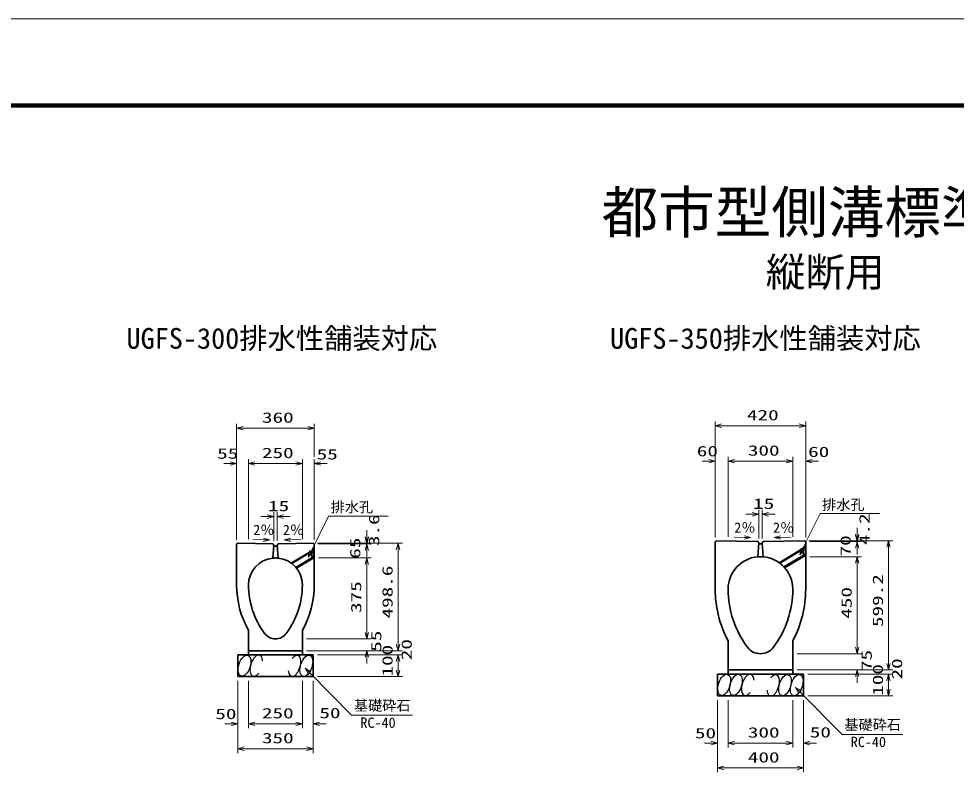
# Model space of a CAD drawing. Units: millimetres on the paper. Extents: x 0 to 841, y 0 to 594.
# Drawn here: x 226.3 to 443.8, y 419.2 to 594 of the extents above; entities that cross this region are included whole.
import ezdxf
from ezdxf.enums import TextEntityAlignment as Align

# ---------------------------------------------------------------- set-up
doc = ezdxf.new("R2010")
doc.units = ezdxf.units.MM
doc.linetypes.add('DASHED', pattern=[7.5, 6, -1.5])
for name, color, linetype, lineweight in [('D-STR-DIM（寸法）', 7, 'Continuous', 13), ('D-STR-HTXT(基礎砕石-旗)', 7, 'Continuous', 13), ('D-STR-HTXT（WS-旗）', 7, 'Continuous', 13), ('D-STR-STRF(グリ)', 7, 'Continuous', 25), ('D-STR（構造物WS）', 1, 'Continuous', 35), ('D-STR（構造物）', 1, 'Continuous', 35), ('D-TTL-LINE（区切線）', 7, 'Continuous', 18), ('D-TTL（外枠）', 2, 'Continuous', 140)]:
    doc.layers.add(name, color=color, linetype=linetype, lineweight=lineweight)
doc.layers.add('D-STR-TXT(文字)', color=7, linetype='Continuous')
doc.styles.add('ＭＳ ゴシック', font='')
doc.styles.get('ＭＳ ゴシック').set_extended_font_data('MS Gothic')

# ---------------------------------------------------------------- blocks, each defined once
blk = doc.blocks.new('_Open30')
at = {"color": 7, "linetype": 'Continuous', "lineweight": 13}
for p, q in [((-1, 0.2679), (0, 0)), ((0, 0), (-1, -0.2679)), ((0, 0), (-1, 0))]:
    blk.add_line(p, q, dxfattribs=at)

msp = doc.modelspace()

# ---------------------------------------------------------------- linework, layer by layer
at = {"layer": 'D-STR-DIM（寸法）'}
for p, q in [((387.865, 492.383), (387.865, 500.591)), ((408.865, 492.383), (408.865, 500.591)), ((276.821, 491.815), (276.821, 500.023)), ((278.321, 499.023), (293.321, 499.023)), ((294.821, 492.333), (294.821, 500.023)), ((389.365, 499.591), (407.365, 499.591)), ((276.821, 473.083), (276.821, 491.815)), ((279.571, 473.278), (279.571, 491.815)), ((279.571, 473.278), (279.571, 491.815)), ((292.071, 473.278), (292.071, 491.815)), ((292.071, 473.278), (292.071, 491.815)), ((294.821, 473.083), (294.821, 491.815)), ((387.865, 473.65), (387.865, 492.383)), ((390.865, 473.84), (390.865, 492.383)), ((390.865, 473.84), (390.865, 492.383)), ((405.865, 473.845), (405.865, 492.383)), ((405.865, 473.845), (405.865, 492.383)), ((408.865, 473.65), (408.865, 492.383)), ((275.321, 490.815), (273.821, 490.815)), ((281.071, 490.815), (282.571, 490.815)), ((281.071, 490.815), (290.571, 490.815)), ((290.571, 490.815), (289.071, 490.815)), ((296.321, 490.815), (297.821, 490.815)), ((386.365, 491.383), (384.865, 491.383)), ((392.365, 491.383), (393.865, 491.383)), ((392.365, 491.383), (404.365, 491.383)), ((404.365, 491.383), (402.865, 491.383)), ((410.365, 491.383), (411.865, 491.383)), ((285.427, 472.909), (285.427, 479.503)), ((286.218, 472.893), (286.218, 479.503)), ((396.483, 479.044), (394.983, 479.044)), ((397.983, 473.45), (397.983, 480.044)), ((398.775, 473.434), (398.775, 480.044)), ((400.275, 479.044), (401.775, 479.044)), ((283.927, 478.503), (282.427, 478.503)), ((287.718, 478.503), (289.218, 478.503)), ((307.013, 473.825), (307.013, 475.325)), ((307.013, 473.665), (307.013, 475.165)), ((420.807, 474.395), (420.807, 475.895)), ((420.807, 474.203), (420.807, 475.703)), ((280.662, 473.186), (283.023, 473.138)), ((291.682, 473.168), (289.321, 473.121)), ((295.571, 472.328), (315.274, 472.328)), ((295.737, 472.165), (308.013, 472.165)), ((295.737, 472.165), (308.013, 472.165)), ((296.571, 472.325), (308.013, 472.325)), ((392.292, 473.727), (394.653, 473.679)), ((405.421, 473.709), (403.06, 473.662)), ((409.615, 472.895), (421.807, 472.895)), ((409.811, 472.703), (421.807, 472.703)), ((409.811, 472.703), (421.807, 472.703)), ((410.615, 472.895), (429.068, 472.895)), ((307.013, 470.665), (307.013, 469.165)), ((314.274, 448.903), (314.274, 470.828)), ((420.807, 471.203), (420.807, 469.703)), ((428.068, 444.44), (428.068, 471.395)), ((295.821, 468.91), (308.013, 468.91)), ((295.821, 468.91), (308.013, 468.91)), ((409.865, 469.19), (421.807, 469.19)), ((409.865, 469.19), (421.807, 469.19)), ((307.013, 451.653), (307.013, 467.41)), ((307.013, 467.41), (307.013, 465.91)), ((420.807, 448.19), (420.807, 467.69)), ((420.807, 467.69), (420.807, 466.19)), ((307.013, 451.653), (307.013, 453.153)), ((314.274, 448.903), (314.274, 450.403)), ((293.071, 450.153), (308.013, 450.153)), ((293.071, 450.153), (308.013, 450.153)), ((420.807, 448.19), (420.807, 449.69)), ((293.071, 447.403), (315.274, 447.403)), ((293.071, 447.403), (308.013, 447.403)), ((293.071, 447.403), (315.274, 447.403)), ((295.571, 446.403), (315.274, 446.403)), ((295.571, 446.403), (315.274, 446.403)), ((406.865, 446.69), (421.807, 446.69)), ((406.865, 446.69), (421.807, 446.69)), ((307.013, 445.903), (307.013, 444.403)), ((314.274, 442.903), (314.274, 444.903)), ((314.274, 444.903), (314.274, 443.403)), ((428.068, 444.44), (428.068, 445.94)), ((406.865, 442.94), (429.068, 442.94)), ((406.865, 442.94), (421.807, 442.94)), ((406.865, 442.94), (429.068, 442.94)), ((409.365, 441.94), (429.068, 441.94)), ((409.365, 441.94), (429.068, 441.94)), ((277.071, 440.403), (277.071, 429.436)), ((279.571, 440.403), (279.571, 429.436)), ((279.571, 440.403), (279.571, 429.436)), ((292.071, 440.403), (292.071, 429.436)), ((292.071, 440.403), (292.071, 429.436)), ((294.571, 440.403), (294.571, 429.436)), ((295.571, 441.403), (315.274, 441.403)), ((420.807, 441.44), (420.807, 439.94)), ((428.068, 438.44), (428.068, 440.44)), ((428.068, 440.44), (428.068, 438.94)), ((388.365, 435.94), (388.365, 424.973)), ((390.865, 435.94), (390.865, 424.973)), ((390.865, 435.94), (390.865, 424.973)), ((405.865, 435.94), (405.865, 424.973)), ((405.865, 435.94), (405.865, 424.973)), ((408.365, 435.94), (408.365, 424.973)), ((409.365, 436.94), (429.068, 436.94)), ((275.571, 430.436), (274.071, 430.436)), ((277.071, 429.436), (277.071, 423.662)), ((281.071, 430.436), (282.571, 430.436)), ((281.071, 430.436), (290.571, 430.436)), ((290.571, 430.436), (289.071, 430.436)), ((294.571, 429.436), (294.571, 423.662)), ((296.071, 430.436), (297.571, 430.436)), ((278.571, 424.662), (293.071, 424.662)), ((386.865, 425.973), (385.365, 425.973)), ((388.365, 424.973), (388.365, 419.2)), ((392.365, 425.973), (393.865, 425.973)), ((392.365, 425.973), (404.365, 425.973)), ((404.365, 425.973), (402.865, 425.973)), ((408.365, 424.973), (408.365, 419.2)), ((409.865, 425.973), (411.365, 425.973)), ((389.865, 420.2), (406.865, 420.2))]:
    msp.add_line(p, q, dxfattribs=at)
at = {"layer": 'D-STR-HTXT(基礎砕石-旗)'}
for points in [[(317.615, 432.43), (303.511, 432.43), (293.788, 442.246)], [(431.409, 427.967), (417.305, 427.967), (407.582, 437.784)]]:
    msp.add_lwpolyline(points, dxfattribs=at)
at = {"layer": 'D-STR-HTXT（WS-旗）'}
for points in [[(311.948, 478.638), (298.159, 478.638), (294.119, 470.427)], [(425.992, 479.205), (412.203, 479.205), (408.163, 470.994)]]:
    msp.add_lwpolyline(points, dxfattribs=at)
at = {"layer": 'D-STR-STRF(グリ)'}
for centre, major_axis in [((278.646, 443.926), (0.79, 2.421)), ((292.996, 443.879), (-0.79, -2.421)), ((389.96, 439.464), (0.79, 2.421)), ((392.681, 439.464), (0.79, 2.421)), ((404.069, 439.383), (-0.771, -2.427)), ((406.79, 439.404), (-0.771, -2.427))]:
    msp.add_ellipse(centre, major_axis=major_axis, ratio=0.5139, dxfattribs=at)
for centre, major_axis in [((281.387, 443.926), (0.79, 2.421)), ((290.255, 443.879), (-0.79, -2.421)), ((395.421, 439.464), (0.79, 2.421)), ((401.329, 439.361), (-0.771, -2.427))]:
    msp.add_ellipse(centre, major_axis=major_axis, ratio=0.5139, start_param=5.3575563, end_param=10.3750652, dxfattribs=at)
at = {"layer": 'D-STR（構造物WS）'}
for p, q in [((294.663, 470.816), (289.49, 467.712)), ((289.62, 467.615), (294.246, 470.391)), ((294.746, 470.733), (294.246, 470.433)), ((294.246, 470.433), (294.246, 469.233)), ((294.746, 470.733), (294.498, 470.98)), ((294.746, 468.933), (294.746, 470.733)), ((408.707, 471.383), (402.724, 467.794)), ((402.855, 467.697), (408.29, 470.958)), ((408.29, 471), (408.79, 471.3)), ((408.29, 469.8), (408.29, 471)), ((408.79, 471.3), (408.542, 471.548)), ((408.79, 469.5), (408.79, 471.3)), ((294.746, 469.233), (290.563, 466.723)), ((290.723, 466.528), (294.746, 468.941)), ((294.246, 469.233), (294.746, 469.233)), ((294.443, 468.758), (294.746, 468.933)), ((408.79, 469.8), (403.831, 466.825)), ((403.96, 466.611), (408.79, 469.509)), ((408.79, 469.8), (408.29, 469.8)), ((408.486, 469.325), (408.79, 469.5))]:
    msp.add_line(p, q, dxfattribs=at)
at = {"layer": 'D-STR（構造物）'}
for p, q in [((277.071, 472.328), (276.821, 472.083)), ((276.821, 472.083), (276.821, 462.653)), ((285.195, 472.165), (277.071, 472.328)), ((285.195, 472.165), (285.426, 471.911)), ((286.447, 472.165), (286.216, 471.911)), ((294.571, 472.328), (286.447, 472.165)), ((294.571, 472.328), (294.821, 472.083)), ((294.821, 472.083), (294.821, 462.653)), ((388.115, 472.895), (387.865, 472.65)), ((387.865, 472.65), (387.865, 461.69)), ((397.754, 472.702), (388.115, 472.895)), ((397.983, 472.45), (397.74, 469.164)), ((397.983, 472.45), (397.754, 472.702)), ((398.233, 472.2), (398.365, 472.2)), ((398.523, 472.2), (398.365, 472.2)), ((399.004, 472.703), (398.773, 472.45)), ((398.773, 472.45), (399.022, 469.161)), ((399.004, 472.703), (408.615, 472.895)), ((408.615, 472.895), (408.865, 472.65)), ((408.865, 461.714), (408.865, 472.65)), ((285.426, 471.911), (285.196, 468.871)), ((286.216, 471.911), (286.446, 468.871)), ((279.571, 446.403), (279.571, 452.132)), ((292.071, 446.403), (292.071, 452.132)), ((390.865, 441.94), (390.865, 449.69)), ((405.865, 441.94), (405.865, 449.69)), ((277.071, 446.403), (294.571, 446.403)), ((277.071, 441.403), (277.071, 446.403)), ((279.571, 447.403), (292.071, 447.403)), ((294.571, 441.403), (294.571, 446.403)), ((388.365, 441.94), (408.365, 441.94)), ((388.365, 436.94), (388.365, 441.94)), ((390.865, 442.94), (405.865, 442.94)), ((408.365, 436.94), (408.365, 441.94)), ((277.071, 441.403), (294.571, 441.403)), ((388.365, 436.94), (408.365, 436.94))]:
    msp.add_line(p, q, dxfattribs=at)
at = {"layer": 'D-STR（構造物）', "linetype": 'DASHED'}
for p in [(285.677, 471.661), (285.967, 471.661)]:
    msp.add_line(p, (285.822, 471.661), dxfattribs=at)
at = {"layer": 'D-STR（構造物）'}
for centre, radius, start, end in [((398.233, 472.45), 0.25, 180, 270), ((398.523, 472.45), 0.25, 270, 0), ((285.821, 462.653), 6.25, 95.73924, 180), ((285.838, 462.668), 6.233, 359.8589, 84.4035), ((398.365, 461.69), 7.5, 94.78021, 180), ((398.365, 461.69), 7.5, 0.1851, 84.9722), ((298.321, 462.653), 21.5, 180, 209.2972), ((298.321, 462.653), 18.75, 180, 216.86989), ((273.321, 462.653), 18.75, 323.13008, 0), ((273.321, 462.653), 21.5, 330.70277, 0), ((413.365, 461.69), 25.5, 180, 208.07251), ((413.365, 461.69), 22.5, 180, 216.8699), ((383.365, 461.69), 22.5, 323.1301, 0), ((383.365, 461.69), 25.5, 331.92744, 0), ((285.821, 453.278), 3.125, 216.86989, 323.13008), ((398.365, 450.44), 3.75, 216.8699, 323.1301)]:
    msp.add_arc(centre, radius, start, end, dxfattribs=at)
at = {"layer": 'D-STR（構造物）', "linetype": 'DASHED'}
for centre, radius, start, end in [((285.675, 471.911), 0.25, 179.93762, 270), ((285.969, 471.911), 0.25, 270, 0.06238), ((285.82, 463.899), 5.011, 82.82494, 97.15522), ((398.367, 461.673), 7.516, 84.99431, 94.78232)]:
    msp.add_arc(centre, radius, start, end, dxfattribs=at)
at = {"layer": 'D-TTL-LINE（区切線）'}
msp.add_line((841, 594), (0, 594), dxfattribs=at)
at = {"layer": 'D-TTL（外枠）'}
msp.add_line((820.9, 573.9), (20.1, 573.9), dxfattribs=at)

# ---------------------------------------------------------------- block references
at = {"layer": 'D-STR-DIM（寸法）', "xscale": 1.5, "yscale": 1.5}
for p, rotation in [((276.821, 499.023), 180), ((387.865, 499.591), 180), ((390.865, 491.383), 180), ((390.865, 491.383), 180), ((408.865, 491.383), 180), ((279.571, 490.815), 180), ((279.571, 490.815), 180), ((294.821, 490.815), 180), ((286.218, 478.503), 180), ((398.775, 479.044), 180), ((420.807, 472.895), 270), ((284.523, 473.108), 358.85424), ((287.821, 473.091), 181.14576), ((307.013, 472.325), 270), ((307.013, 472.165), 270), ((307.013, 472.165), 90), ((314.274, 472.328), 90), ((396.153, 473.649), 358.85424), ((401.56, 473.632), 181.14576), ((420.807, 472.703), 270), ((420.807, 472.703), 90), ((428.068, 472.895), 90), ((307.013, 468.91), 90), ((307.013, 468.91), 90), ((420.807, 469.19), 90), ((420.807, 469.19), 90), ((307.013, 450.153), 270), ((307.013, 450.153), 270), ((314.274, 447.403), 270), ((314.274, 447.403), 270), ((420.807, 446.69), 270), ((420.807, 446.69), 270), ((307.013, 447.403), 90), ((314.274, 446.403), 90), ((314.274, 446.403), 90), ((428.068, 442.94), 270), ((428.068, 442.94), 270), ((314.274, 441.403), 270), ((420.807, 442.94), 90), ((428.068, 441.94), 90), ((428.068, 441.94), 90), ((428.068, 436.94), 270), ((279.571, 430.436), 180), ((279.571, 430.436), 180), ((294.571, 430.436), 180), ((277.071, 424.662), 180), ((390.865, 425.973), 180), ((390.865, 425.973), 180), ((408.365, 425.973), 180), ((388.365, 420.2), 180)]:
    msp.add_blockref('_Open30', p, dxfattribs=dict(at, rotation=rotation))
for p in [(294.821, 499.023), (408.865, 499.591), (387.865, 491.383), (405.865, 491.383), (405.865, 491.383), (276.821, 490.815), (292.071, 490.815), (292.071, 490.815), (285.427, 478.503), (397.983, 479.044), (277.071, 430.436), (292.071, 430.436), (292.071, 430.436), (294.571, 424.662), (388.365, 425.973), (405.865, 425.973), (405.865, 425.973), (408.365, 420.2)]:
    msp.add_blockref('_Open30', p, dxfattribs=at)
at = {"layer": 'D-STR-HTXT(基礎砕石-旗)', "xscale": 1.5, "yscale": 1.5, "rotation": 134.72505}
for p in [(292.732, 443.312), (406.527, 438.85)]:
    msp.add_blockref('_Open30', p, dxfattribs=at)
at = {"layer": 'D-STR-HTXT（WS-旗）', "xscale": 1.5, "yscale": 1.5, "rotation": 243.798}
for p in [(293.456, 469.081), (407.5, 469.648)]:
    msp.add_blockref('_Open30', p, dxfattribs=at)

# ---------------------------------------------------------------- texts
at = {"layer": 'D-STR-DIM（寸法）', "style": 'ＭＳ ゴシック', "width": 1.5}
for s, p in [('360', (282.696, 499.561)), ('420', (395.24, 500.129)), ('55', (272.302, 491.209)), ('250', (282.696, 491.352)), ('55', (295.386, 491.038)), ('60', (383.601, 491.776)), ('300', (395.448, 491.92)), ('60', (409.434, 491.606)), ('15', (284.11, 479.04)), ('15', (396.666, 479.581)), ('50', (271.873, 430.803)), ('250', (282.696, 430.973)), ('50', (296.023, 431.01)), ('50', (383.167, 426.34)), ('300', (395.448, 426.511)), ('50', (409.817, 426.548)), ('350', (282.696, 425.2)), ('400', (395.448, 420.737))]:
    msp.add_text(s, height=2.405, dxfattribs=at).set_placement(p, align=Align.BOTTOM_LEFT)
for s, p in [('3.6', (310.626, 471.662)), ('4.2', (424.42, 471.904)), ('65', (306.247, 468.731)), ('70', (420.041, 469.265)), ('498.6', (313.736, 454.865)), ('599.2', (427.53, 452.88)), ('375', (306.476, 456.152)), ('450', (420.27, 454.815)), ('55', (311.122, 447.145)), ('100', (313.736, 441.403)), ('20', (318.188, 445.184)), ('75', (424.916, 442.682)), ('100', (427.53, 436.94)), ('20', (431.982, 440.722))]:
    msp.add_text(s, height=2.405, rotation=90, dxfattribs=at).set_placement(p, align=Align.BOTTOM_LEFT)
at = {"layer": 'D-STR-DIM（寸法）', "style": 'ＭＳ ゴシック'}
for rotation, p in [(0.01, (280.669, 473.484)), (359.99, (287.539, 473.481)), (0.01, (392.299, 474.025)), (359.99, (401.278, 474.022))]:
    msp.add_text('2％', height=2.405, rotation=rotation, dxfattribs=at).set_placement(p, align=Align.BOTTOM_LEFT)
at = {"layer": 'D-STR-HTXT(基礎砕石-旗)', "style": 'ＭＳ ゴシック'}
for s, p in [('基礎砕石', (304.047, 432.766)), ('RC-40', (305.534, 428.78)), ('基礎砕石', (417.841, 428.304)), ('RC-40', (419.328, 424.317))]:
    msp.add_text(s, height=2.405, dxfattribs=at).set_placement(p, align=Align.BOTTOM_LEFT)
at = {"layer": 'D-STR-HTXT（WS-旗）', "style": 'ＭＳ ゴシック'}
for p in [(298.64, 478.79), (412.684, 479.357)]:
    msp.add_text('排水孔', height=2.405, dxfattribs=at).set_placement(p, align=Align.BOTTOM_LEFT)
at = {"layer": 'D-STR-TXT(文字)', "style": 'ＭＳ ゴシック'}
for s, height, p in [('都市型側溝標準図', 9.621, (361.512, 541.419)), ('縦断用', 6.735, (399.606, 529.839)), ('UGFS-300排水性舗装対応', 4.811, (251.259, 516.001)), ('UGFS-350排水性舗装対応', 4.811, (363.467, 516.001))]:
    msp.add_text(s, height=height, dxfattribs=at).set_placement(p, align=Align.BOTTOM_LEFT)

doc.saveas('drawing.dxf')
